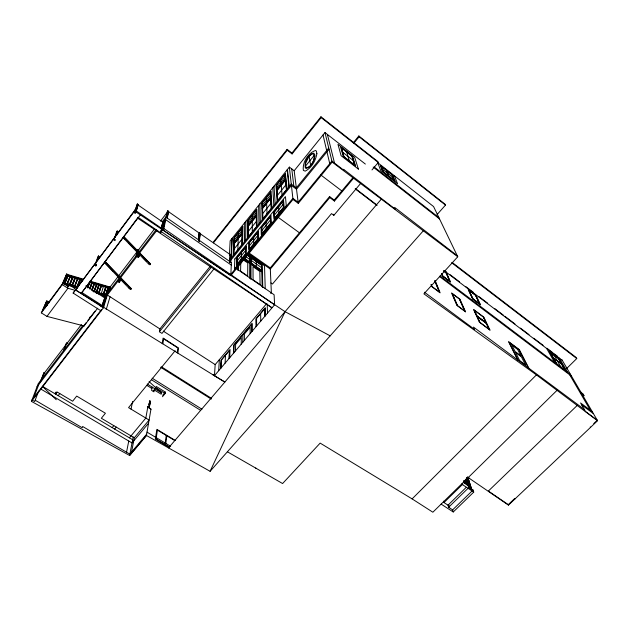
<?xml version="1.0" encoding="UTF-8"?>
<svg xmlns="http://www.w3.org/2000/svg" width="629" height="629" viewBox="0 0 629 629"><rect width="100%" height="100%" fill="white"/><g stroke="black" fill="none" stroke-linecap="round" stroke-linejoin="round"><path stroke-width="0.94" d="M250.995 279.095L250.995 264.274L261.79 271.822L262.159 286.824M249.752 278.175L249.792 263.433L243.557 259.077M250.145 333.614L250.153 327.174L244.414 333.968L244.327 340.47M250.373 278.946L250.397 263.559M249.43 249.029L249.454 242.535L257.859 232.18L257.969 238.548M249.595 261.821L249.611 256.789L247.394 255.24M248.196 236.85L248.266 226.291M248.306 220.315L248.274 225.009L256.286 215.063L256.223 210.471M247.559 238.014L247.653 226.684L256.915 215.189L257.088 226.259M245.514 253.833L245.601 247.276L237.306 257.481L237.094 264.164M245.664 240.357L245.915 221.188M242.763 342.318L242.888 334.62M244.406 241.913L244.712 222.682M241.198 344.165L241.324 337.624L235.639 344.346L235.443 350.958M242.519 244.241L242.755 232.769L233.658 244.06L233.17 255.791M241.292 259.014L241.442 252.394M241.898 244.618L242.134 233.894M242.283 227.808L242.181 232.573L234.303 242.362L234.491 237.503M240.773 262.82L240.585 271.123L247.677 276.029L247.771 263.016L243.179 259.808M238.47 270.368L238.603 265.517M237.841 249.634L238.179 238.8M238.234 237.479L238.383 232.667M237.825 270.266L237.943 266.468M233.894 352.783L234.145 344.967L251.71 324.171L251.726 331.75M233.43 353.333L233.697 345.148L252.174 323.275L252.198 331.192M229.105 358.428L229.42 350.668M229.255 358.247L229.577 350.369L221.424 360.032L220.976 368.012M233.807 254.619L234.247 243.682M229.719 357.704L230.049 349.472L220.991 360.197L220.52 368.555M231.307 258.087L232.211 238.249M165.757 219.718L163.587 229.719L134.936 210.015L134.622 211.053L230.804 275.651L231.393 262.6L165.804 217.115L162.227 221.785M230.804 262.552L231.912 238.619M229.475 262.442L229.664 258.661M229.711 262.262L230.088 254.58M229.915 262.788L230.324 254.281L231.165 254.863L230.513 259.069L291.266 184.061L296.33 187.843L328.731 148.019M225.103 363.145L225.489 355.33M229.42 255.067L230.143 240.828L289.348 167.102L294.183 170.742L298.288 203.364L332.143 162.078L324.981 132.554L294.183 170.742M221.133 367.831L221.565 359.969M218.688 370.709L219.348 359.662M224.852 382.062L214.442 375.725L215.181 364.6L266.531 303.736M199.157 241.088L199.511 238.312M199.739 236.457L200.093 233.658M199.307 241.567L200.329 233.351L199.472 232.761L198.41 239.555M198.512 236.276L198.858 233.54M198.434 240.962L199.472 232.761M163.446 230.379L285.055 311.677L330.186 335.847M177.213 352.704L177.873 347.971L163.682 338.85L162.832 343.827M177.858 353.105L178.565 348.018L163.092 338.08L162.172 343.418M162.471 396.742L165.16 393.518L165.372 392.103L156.141 386.379M149.049 381.599L161.417 392.826L161.189 394.234L154.27 389.956L153.948 391.836L151.573 390.365L152.147 387.094M148.79 407.105L149.773 400.822L150.567 401.302L149.191 407.348L148.79 407.105L149.199 406.609M149.191 407.348L150.567 401.302M147.799 406.994L145.826 418.073L129.401 437.823M148.719 405.005L149.042 403.158M213.946 268.945L161.991 333.401L159.404 331.742L159.915 328.936L210.33 266.177M131.54 452.172L134.284 437.8L149.097 420.046L128.56 407.631L175.137 350.754M133.206 436.927L129.605 455.538L146.439 435.472L150.999 408.968L147.398 406.774L150.936 409.345M126.531 452.204L128.764 441.023M131.036 409.133L132.625 401.436M167.172 218.294L168.666 211.32L167.786 210.707L165.844 217.61M167.094 217.838L168.666 211.32M166.276 217.673L167.786 210.707M165.804 217.115L163.123 229.396L162.164 230.646L161.236 230.01L160.592 230.843L161.519 231.48L160.568 232.722L138.081 217.312L81.149 293.515L140.353 214.898M161.519 231.48L161.787 230.285M161.425 227.132L163.092 221.683L163.996 222.312L162.424 229.459L163.383 228.217L274.606 304.758L214.442 375.725L75.504 289.914L103.447 307.77L31.45 401.396L129.621 455.482L146.439 435.472L210.094 471.302L423.309 230.804M160.419 233.39L160.93 231.401L271.791 307.667M161.441 229.082L163.092 221.683M161.307 228.673L162.777 222.092L137.979 204.968L138.286 204.551L137.358 203.906L135.109 210.11M123.638 236.842L139.048 252.701L137.531 256.899L138.459 257.52L138.867 255.956M138.459 257.52L139.897 253.581L150.543 263.999L149.922 264.809L148.428 263.81L139.284 254.391L139.897 253.581M137.531 256.899L139.048 252.701M136.391 256.066L138.16 249.461L139.033 250.051M137.46 254.014L138.592 249.76L154.585 228.846M135.801 256.844L137.319 251.175M119.329 282.452L120.878 278.388L131.367 288.742L130.761 289.529L129.275 288.554L120.273 279.182L119.329 282.452L118.401 281.847L120.045 277.515L104.886 261.735M138.081 217.312L137.798 218.294L271.807 307.667M118.401 281.847L120.037 277.515M136.068 211.328L137.979 204.968M136.147 211.706L138.286 204.551M106.207 309.531L110.044 296.754M106.073 294.514L108.361 287.382L105.814 295.371M135.204 211.053L137.358 203.906M103.447 307.77L107.362 295.025L159.915 328.936M108.581 291.746L109.973 287.186L137.413 251.309M109.58 290.197L110.413 287.469L109.54 286.903L89.986 281.116M102.881 306.724L105.035 299.734M106.71 294.985L108.974 287.65L105.247 286.541M103.203 306.818L105.892 298.099L104.988 297.525L104.406 298.288M109.139 287.728L109.54 286.903L107.024 295.087L93.061 291.093M102.283 306.237L104.988 297.525M105.719 295.001L108.109 287.311L105.507 295.284M102.503 304.389L103.864 300.033M102.275 305.694L104.697 297.902L85.898 285.802M103.172 294.616L105.821 286.635L103.172 294.616L103.761 294.443L106.183 286.745L103.541 294.726M103.526 285.959L101.198 294.058M98.761 292.422L101.002 285.566L101.583 285.393L98.847 293.389M98.698 292.996L101.214 285.283M99.13 292.532L101.583 285.393M117.104 234.79L117.93 232.282L117.316 233.1M118.063 231.881L117.23 230.961L116.624 231.779L114.502 238.171M96.402 291.746L98.682 284.882L99.264 284.709L96.489 292.713L99.264 284.709M96.331 292.32L98.895 284.599M115.115 237.345L117.23 230.961M49.542 301.975L46.743 300.898L41.333 312.88L46.978 316.387L84.05 325.971L84.365 325.036M93.957 291.636L96.937 284.025L94.334 291.746M94.405 291.172L96.937 284.025M93.737 291.927L96.567 283.915M56.39 393.07L56.736 392.056M91.865 290.095L94.224 283.223L91.944 289.529M92.023 290.496L94.602 283.333L92.243 290.205M89.774 288.554L91.873 282.531L89.554 288.837M89.931 288.947L92.251 282.641L90.151 288.664M98.604 259.006L99.217 257.253M99.366 256.829L98.556 255.909L97.959 256.703L94.885 265.336L95.828 265.949L96.434 265.139L95.49 264.526L94.885 265.336M87.84 287.398L89.884 281.949L87.675 287.005M87.753 287.972L89.884 281.949M95.828 265.949L96.449 264.196M87.462 287.288L89.672 282.232M96.103 262.804L98.556 255.909M63.529 350.935L66.124 343.678L66.666 342.97L67.531 343.505M64.072 350.219L66.666 342.97M81.172 282.61L82.14 280.023L82.737 279.842L82.14 280.023M81.715 281.454L82.36 279.732M79.191 285.134L80.465 281.737L79.545 281.147L80.331 279.134L79.946 279.024L80.111 279.425M76.659 288.79L80.331 279.134M38.636 391.112L34.697 401.561L31.993 399.981L101.45 309.625L101.065 310.875L73.137 293.075L134.936 210.015M40.783 381.198L44.054 372.58L44.911 373.091L44.643 373.437M79.946 279.024L76.785 287.083L77.178 287.201M41.907 379.625L44.486 372.824M76.392 288.727L79.545 281.147M77.501 286.337L78.806 282.877M33.746 397.693L38.746 384.571M40.256 381.889L44.054 372.58M31.45 401.396L38.18 383.784L82.91 325.374M77.139 287.775L75.551 286.753L74.867 288.546L69.261 284.961L67.523 287.296M77.548 278.285L74.552 286.061L74.945 286.179L77.933 278.403L77.312 278.6L77.933 278.403M77.697 278.71L74.709 286.494L74.945 286.179M74.882 277.884L71.84 285.676L72.445 285.495L75.48 277.711L74.882 277.884L75.48 277.711M75.095 277.593L72.06 285.377L72.445 285.495M72.233 285.786L75.268 278.002M69.961 284.78L73.043 276.988L72.437 277.169L68.553 286.753L63.844 283.75L67.625 274.519L66.705 273.929L62.31 283.938L42.583 310.537L46.743 300.898M69.567 284.67L72.657 276.878M70.078 284.206L73.043 276.988M67.059 283.954L70.204 276.155L66.839 284.245M67.232 284.363L70.59 276.273L69.984 276.446M64.724 283.64L68.129 275.541L67.735 275.431L67.908 275.84M68.129 275.541L64.944 283.349L64.543 283.231M63.985 282.759L66.839 275.817L81.762 280.204M64.323 283.53L67.735 275.431M41.333 312.88L62.279 284.646L66.705 273.929M46.145 305.946L48.15 302.494L46.758 305.757M46.546 306.048L48.15 302.494M45.461 306.056L47.096 302.234M44.628 308.556L47.662 301.48M210.094 471.302L285.055 311.685M309.075 156.291L305.694 163.092L305.435 166.198L306.457 167.762C311.78 166.787 315.176 159.279 313.91 154.278L312.306 153.783L309.075 156.291L310.663 165.301M47.427 302.022L46.868 302.777L48.748 303.272M67.122 275.431L67.413 275.038L83.272 279.708M63.922 283.239L64.213 282.838L77.241 286.565M46.978 316.387L67.948 288.263L75.504 290.456M74.395 288.302L75.551 286.753M73.137 293.075L134.622 211.053M103.887 286.069L103.313 286.242M138.16 249.461L137.57 250.232L138.01 250.531M44.478 372.84L81.424 324.525M160.513 221.101L167.621 211.808L167.18 211.501M104.383 297.336L156.267 229.577M89.389 317.952L90.568 316.411M37.025 386.819L86.134 322.724M87.911 320.413L94.995 311.166M156.849 230.442L105.035 298.067L105.31 297.171L99.94 293.719M162.809 222.666L165.301 219.403L231.283 265.092M84.05 325.971L97.66 308.218M105.31 298.861L105.892 298.099M163.375 223.13L163.996 222.312M129.275 288.554L129.888 287.767M148.428 263.81L149.057 263.001M55.588 394.1L57.192 392.04L72.657 401.216L76.699 396.097L105.413 413.237L101.355 418.254L134.284 437.8M58.175 395.633L59.786 393.573M199.715 234.13L200.329 233.351M287.115 149.34L213.53 241.788L213.435 242.896L287.209 150.237L287.115 149.34L291.974 153.036L292.092 153.948L321.152 117.607L320.955 116.79L291.974 153.036M159.404 331.742L211.375 267.105M234.397 239.916L242.236 230.175M248.29 222.65L256.255 212.751M262.442 205.062L270.533 195.006M276.807 187.214L285.023 177.001M234.027 249.084L242.023 239.193M248.235 231.503L256.373 221.424M262.702 213.585L270.973 203.348M277.389 195.407L285.943 184.824M229.844 254.879L230.324 254.281M305.435 166.198L314.303 155.253M230.922 260.091L291.416 185.445L296.511 189.243L329.038 149.285M237.196 260.799L245.554 250.531M249.438 245.75L257.914 235.34M261.853 230.497L270.439 219.938M274.433 215.032L283.144 204.323M230.867 274.338L292.87 198.332L298.138 202.231L331.892 161.055L343.772 170.207L343.52 169.272L395.24 209.135L394.564 207.342L457.228 255.673M230.804 275.651L292.996 199.456L289.348 167.102M112.182 427.626L113.802 425.644M114.659 429.088L116.279 427.115M353.294 142.72L358.837 135.982L444.978 204.142L445.474 205.101L437.029 214.631M353.561 143.554L359.12 136.8L358.837 135.982M153.224 391.026L155.898 387.779L165.16 393.518M149.773 400.822L149.372 401.31L150.166 401.789M162.691 395.327L165.372 392.103M270.729 293.491L271.358 292.744L270.266 267.891L329.58 196.562L334.227 200.069L334.455 201.083L353.616 178.141M329.58 196.562L329.793 197.569L270.321 269.055L248.376 253.636M334.227 200.069L353.128 177.425M148.554 423.183L132.035 442.958L40.508 388.871M146.675 434.128L129.873 454.162L82.611 426.478L82.25 427.759L35.2 400.225M270.926 282.948L272.467 284.025L331.522 213.608L333.834 215.338L360.731 183.33M371.991 169.932L378.249 162.486L377.895 161.567L320.955 116.79M168.486 447.958L381.316 199.149M466.828 477.395L468.393 478.543M394.281 175.688L397.614 183.786L380.718 170.553L377.746 162.691L433.585 206.571L457.755 256.766L423.907 293.845L536.435 374.908L597.55 420.722L508.452 505.126L468.22 477.568L432.862 512.21L412.105 498.891L320.153 443.107L282.594 483.544L227.383 451.787M412.105 498.891L536.435 374.908M566.336 368.83L576.754 358.554L575.999 357.327L452.172 262.442M468.22 477.568L557.105 390.255M471.27 488.898L467.827 477.639L471.813 489.59M468.118 477.922L467.599 477.859M468.188 478.763L468.998 477.946L467.441 476.798M469.03 487.357L473.055 490.03L473.747 492.098L453.25 511.982L452.628 509.867L448.611 507.265L448.005 505.166L443.98 502.555L462.928 484M464.454 483.473L463.777 480.454M467.135 485.258L465.586 479.613M448.005 505.166L466.246 487.357M448.611 507.265L468.353 488.018M449.177 507.257C450.222 507.713 448.021 505.928 448.391 504.552M466.891 477.891L470.492 489.095L467.174 478.166M452.628 509.867L473.055 490.03M488.371 491.052L577.367 405.296M508.452 505.126L508.263 504.623L514.758 498.459L514.954 498.962M593.768 423.592L597.283 420.258L585.481 411.5L580.591 402.961L592.251 411.649M64.134 283.042L78.098 287.036M92.998 291.29L106.961 295.284M65.487 284.159L69.214 285.22M71.077 285.755L74.796 286.816M98.069 293.452L106.443 295.842M63.545 283.828L77.516 287.815M96.143 293.122L106.38 296.039M67.625 274.519L83.46 279.197M89.798 281.635L109.383 287.398L108.817 288.145L89.224 282.39M68.915 275.848L71.706 276.674M90.34 282.154L95.003 283.522M255.649 468.047L256.231 468.377M56.657 392.724L55.792 392.205L55.266 392.897L56.13 393.408M42.332 386.245L132.656 439.757M147.013 432.131L170.648 446.283M169.665 447.156L165.624 444.734L166.858 435.803L174.815 440.599M169.319 447.4L155.363 439.042L156.873 429.355L175.46 440.552M148.798 406.365L149.592 406.853M224.695 381.968L213.089 374.868L214.442 375.725M100.475 305.867L103.471 307.707M146.997 385.459L151.903 388.494M147.257 384.06L161.417 392.826M152.155 378.194L201.956 409.204M151.558 379.83L200.651 410.36M161.567 366.888L211.289 398.212M160.592 367.226L211.226 399.101M62.279 284.646L67.948 288.263M81.589 292.304L103.824 306.527M163.304 331.121L215.181 364.6M441.126 504.12L453.25 511.982M119.015 281.053L119.935 281.658M464.682 483.245L463.887 481.264M467.371 485.03L465.318 479.392M461.607 484.039L473.747 492.098M464.328 482.624L468.353 485.305M138.16 256.082L139.088 256.703M488.702 491.28L508.263 504.623M236.04 268.386L274.11 294.749L274.606 304.758M168.43 211.627L230.23 254.603M244.367 258.165L249.792 262.057L249.807 256.836L247.504 255.225M244.72 258.802L262.364 271.138L262.214 265.249L247.173 254.706M243.58 258.802L262.379 271.94L262.78 287.532M247.158 253.542L264.518 265.737L265.234 288.735M245.892 256.695L249.603 259.29M251.191 260.406L261.499 267.624M248.384 252.504L270.266 267.891M278.073 217.249L299.443 232.801M292.996 199.456L298.288 203.364M424.426 292.202L474.573 329.423L473.488 327.088L584.294 409.432M581.723 404.934L593.414 413.638M431.313 286.242L440.158 292.855L435.189 280.636M581.086 392.708L583.319 394.383L584.129 395.759L581.149 393.526M476.868 315.962L486.248 322.999M477.018 316.285L486.406 323.322M332.143 162.078L457.755 256.766M440.103 275.919L570.542 374.475M439.364 276.406L571.557 376.221M329.793 197.569L334.455 201.083M553.41 357.901L561.327 363.9M320.806 174.956L341.838 190.949M287.209 150.237L292.092 153.948M444.664 270.533L446.22 271.72M450.128 274.684L459.5 281.808M465.751 286.557L473.566 292.493M479.031 296.644L487.624 303.178M494.653 308.517L503.247 315.043M504.812 316.23L514.97 323.943M520.435 328.102L529.028 334.628M533.714 338.19L543.094 345.313M546.955 348.246L552.899 352.759M554.385 353.891L557.349 356.148M444.192 270.667L562.302 360.362M443.728 270.989L446.661 273.214L450.592 282.185L442.391 275.982L441.629 274.205M443.453 270.965L446.276 273.112L449.955 281.509L442.785 276.084L441.715 273.584M558.033 358.05L549.888 351.87L556.704 363.837L565.007 370.111L557.939 358.043L550.092 352.091L556.799 363.845M355.786 188.826L376.795 204.928M355.181 188.849L377.015 205.565M451.716 262.788L576.754 358.554M342.726 152.297L353.254 160.481M373.17 167.047L439.553 218.963M324.981 132.554L365.363 164.075M382.188 168.942L393.023 177.441M374.271 167.023L438.893 217.595M321.152 117.607L378.249 162.486M359.12 136.8L445.474 205.101M579.852 391.191L583.319 394.383M42.363 386.308L56.272 399.737M123.764 236.441L150.543 263.999M123.158 237.251L125.163 239.319M128.513 242.763L138.545 253.094M143.231 257.921L146.573 261.365M123.032 237.66L138.427 253.511M105.074 261.365L131.367 288.742M105.829 263.559L113.236 271.28M117.285 275.494L119.974 278.301M121.326 279.701L126.044 284.615M128.741 287.422L130.761 289.529M104.288 262.529L119.431 278.309M562.004 359.859L597.55 420.722M569.725 374.837L590.317 410.21M559.315 358.098L567.492 372.164M565.652 370.78L558.3 358.082L549.259 351.218L556.421 363.806M554.023 355.071L560.801 366.872M546.68 348.497L554.566 362.406M590.254 426.926L590.513 427.39M528.863 368.232L519.326 349.677L508.484 341.555L517.683 359.93M528.336 367.847L518.996 349.638L509.16 342.27L518.21 360.315M475.548 295.386L479.628 303.886L472.984 298.869L469.014 290.425M483.331 317.087L486.028 322.763L476.994 315.994L474.4 310.372M489.04 329.116L486.28 323.298L477.238 316.521L479.903 322.284M459.445 299.137L464.619 310.86M446.15 273.072L449.743 281.289L442.91 276.123L441.865 273.678M452.416 293.853L457.432 305.482M391.914 174.705L394.155 180.224M434.773 280.534L439.474 292.131L431.746 286.352L431.054 284.583M434.993 281.375L439.254 291.887M386.552 170.49L388.706 175.955M431.203 284.646L431.895 286.384M381.158 166.253L383.234 171.662M467.827 477.639L471.829 489.983M466.938 478.394L470.492 489.095M466.655 478.119L469.942 488.025M466.49 479.219L469.383 487.978M466.215 478.968L469.132 487.805M466.262 479.44L469.148 488.206M465.987 479.196L468.605 487.153M465.389 480.532L466.584 484.181M464.87 480.595L466.026 484.133M464.611 480.399L465.774 483.968M464.634 480.823L465.507 483.481M464.375 480.627L465.248 483.308M351.91 156.126L354.622 164.963M346.728 152.084L349.307 160.835M448.65 504.741L449.428 507.414M443.587 501.164L443.98 502.555M341.523 148.019L343.969 156.684M327.402 134.441L334.526 163.084M323.031 134.976L326.671 150.551M326.97 151.825L329.745 163.674M333.614 214.292L333.834 215.338M291.77 168.926L293.798 185.956M287.461 169.46L289.277 186.514M287.146 169.846L288.947 186.923M287.107 189.187L286.093 178.99L276.39 191.027L277.122 201.524M285.48 180.114L286.415 189.651M284.819 174.901L285.228 179.131L276.964 189.4L276.65 185.06M283.404 207.334L282.893 201.366L274.252 212.004L274.621 218.106M281.257 185.358L282.067 195.021M280.723 179.988L281.084 184.273M278.561 206.697L279.001 212.736M277.043 190.579L277.743 200.36M274.024 186.184L275.164 203.938M272.782 187.733L273.859 205.541M271.909 207.947L271.327 197.309L261.916 208.985L262.23 219.898M270.415 192.812L270.651 197.231L262.513 207.334L262.379 202.813M270.714 198.434L271.241 208.388M270.596 223.051L270.289 216.879L261.766 227.376L261.939 233.673M266.389 197.828L266.57 202.294M266.617 203.426L267.042 213.577M266.02 222.139L266.256 228.374M267.183 303.909L267.498 313.14M262.552 208.569L262.859 218.743M265.572 315.412L265.344 307.683L255.917 318.84L255.995 326.703M265.092 315.978L264.88 308.587L256.388 318.628L256.475 326.144M264.723 308.886L264.935 316.167M261.554 270.187L261.436 265.092L251.191 257.906L251.199 262.946M259.871 203.812L260.304 222.281M258.629 205.353L259.006 223.885M260.626 313.729L260.776 321.073M256.302 216.321L256.443 226.66M256.325 261.507L256.388 266.57M256.553 318.557L256.632 325.956M253.644 237.369L253.684 243.8M252.26 215.401L252.268 220.048M252.276 221.314L252.308 231.771M250.995 257.67L250.995 262.898L261.758 270.431L261.633 265.131L250.995 257.67M249.288 242.629L249.265 249.328L258.134 238.446L258.016 231.881L249.288 242.629M248.809 242.92L248.769 250.24L258.637 238.139L258.503 230.992L248.809 242.92M248.117 226.385L248.038 237.141L256.601 226.566L256.459 216.038L248.117 226.385M248.156 220.417L248.125 225.292L256.443 214.961L256.373 210.196L248.156 220.417M247.708 220.716L247.661 226.133L256.907 214.654L256.829 209.363L247.708 220.716M246.246 246.081L246.159 253.448L236.433 265.383L236.685 257.851L246.246 246.081M245.758 246.977L245.672 253.739L236.929 264.471L237.149 257.576L245.758 246.977M242.896 226.699L242.786 232.187L233.681 243.486L233.909 237.872L242.896 226.699M242.291 233.611L242.055 244.524L233.642 254.91L234.098 243.777L242.291 233.611M242.44 227.533L242.33 232.478L234.145 242.645L234.35 237.597L242.44 227.533M234.829 258.959L234.452 269.039L286.266 205.502L285.432 196.625L234.829 258.959M166.253 435.441L165.002 444.365L156.047 439.003L157.423 430.118L166.253 435.441M316.89 153.72C315.679 160.639 311.622 167.904 305.222 171.135L303.359 170.42C302.219 162.659 308.1 152.784 315.554 150.496L316.356 151.062L316.89 153.72M314.862 156.063C313.973 160.875 311.386 167.605 305.993 168.415L305.317 167.849C304.169 162.282 307.99 154.49 313.69 153.13L314.799 154.64L314.862 156.063M114.509 239.169L113.888 239.995L114.84 240.632L115.461 239.798L114.509 239.169M134.936 211.942L134.299 212.791L135.243 213.443L135.88 212.594L134.936 211.942M271.02 191.703L261.75 203.238L261.9 208.458L271.296 196.791L271.02 191.703M285.417 173.793L276.005 185.508L276.351 190.524L285.904 178.667L285.417 173.793M270.564 192.537L262.222 202.923L262.364 207.609L270.816 197.121L270.564 192.537M284.968 174.618L276.485 185.17L276.807 189.675L285.401 179.013L284.968 174.618M270.871 198.151L262.395 208.671L262.702 219.034L271.413 208.278L270.871 198.151M285.637 179.831L276.878 190.697L277.593 200.651L286.588 189.541L285.637 179.831M270.926 215.692L261.106 227.784L261.287 234.892L271.288 222.619L270.926 215.692M283.53 200.179L273.568 212.445L273.969 219.324L284.111 206.878L283.53 200.179M270.446 216.58L261.601 227.478L261.774 233.98L270.769 222.941L270.446 216.58M283.05 201.068L274.079 212.115L274.456 218.412L283.577 207.216L283.05 201.068M444.774 502.319L444.774 502.319M446.118 503.192L446.118 503.192M447.455 504.065L447.455 504.065M450.749 507.902L450.749 507.902M452.086 508.767L452.086 508.767M260.084 284.63L253.07 279.771L253.007 266.672L259.824 271.429L260.084 284.63M525.522 364.859L519.593 360.456L515.576 352.484L521.425 356.847L525.522 364.859M464.847 311.096L457.299 305.458L452.196 293.617L459.571 299.168L464.847 311.096M489.268 329.352L479.778 322.26L474.18 310.136L483.457 317.11L489.268 329.352M465.523 311.819L456.898 305.372L451.536 292.917L459.964 299.255L465.523 311.819M489.952 330.076L479.4 322.19L473.511 309.437L483.819 317.181L489.952 330.076M520.898 355.81L515.057 351.454L511.88 345.14L517.651 349.465L520.898 355.81M479.841 304.114L472.866 298.838L468.802 290.205L475.666 295.41L479.841 304.114M480.477 304.782L472.505 298.751L468.18 289.552L476.011 295.496L480.477 304.782M354.85 165.199L343.788 156.605L341.303 147.791L352.091 156.204L354.85 165.199M355.542 165.922L343.23 156.362L340.635 147.1L352.61 156.432L355.542 165.922M358.396 169.13L341.107 155.709L337.977 144.324L354.701 157.368L358.396 169.13M394.367 180.444L383.077 171.599L380.946 166.032L392.064 174.768L394.367 180.444M395.012 181.113L382.605 171.387L380.309 165.38L392.52 174.972L395.012 181.113"/></g></svg>
